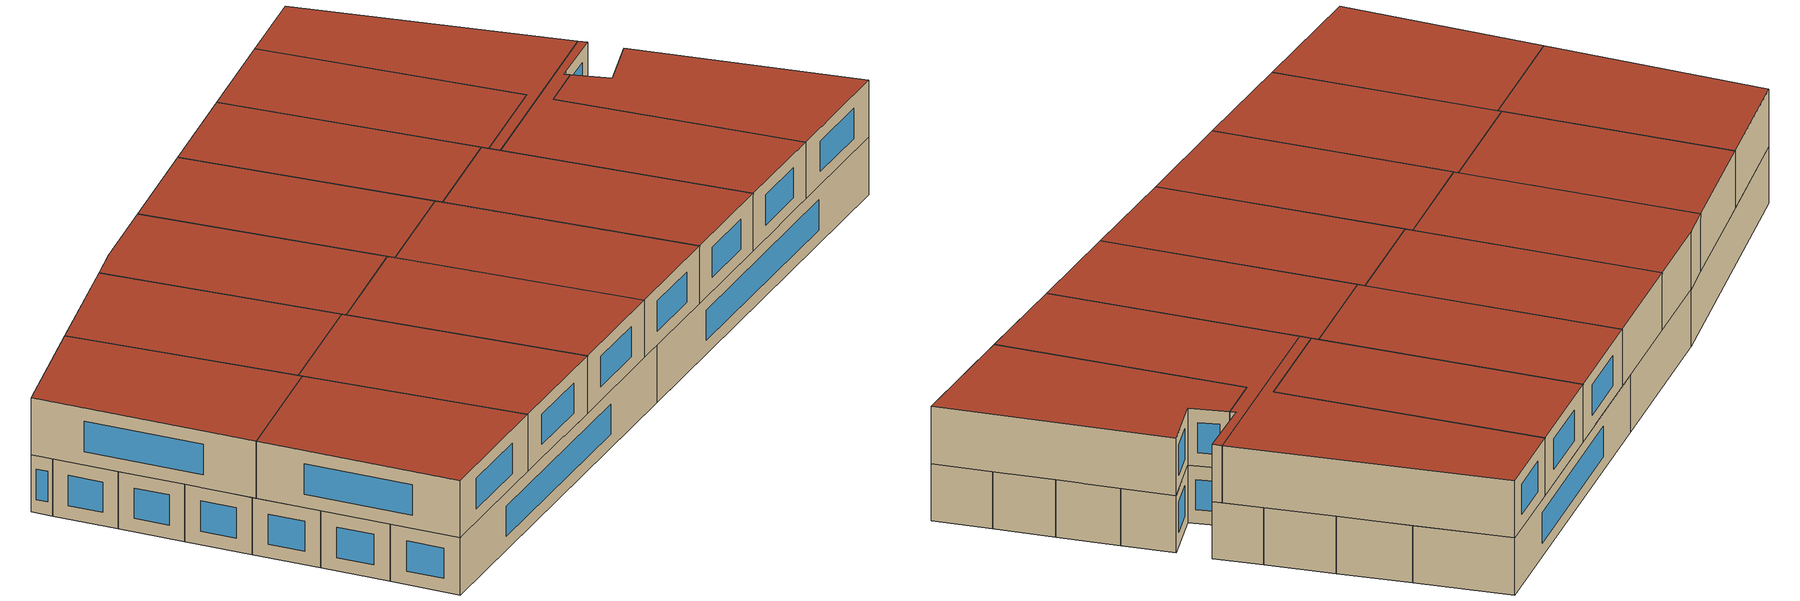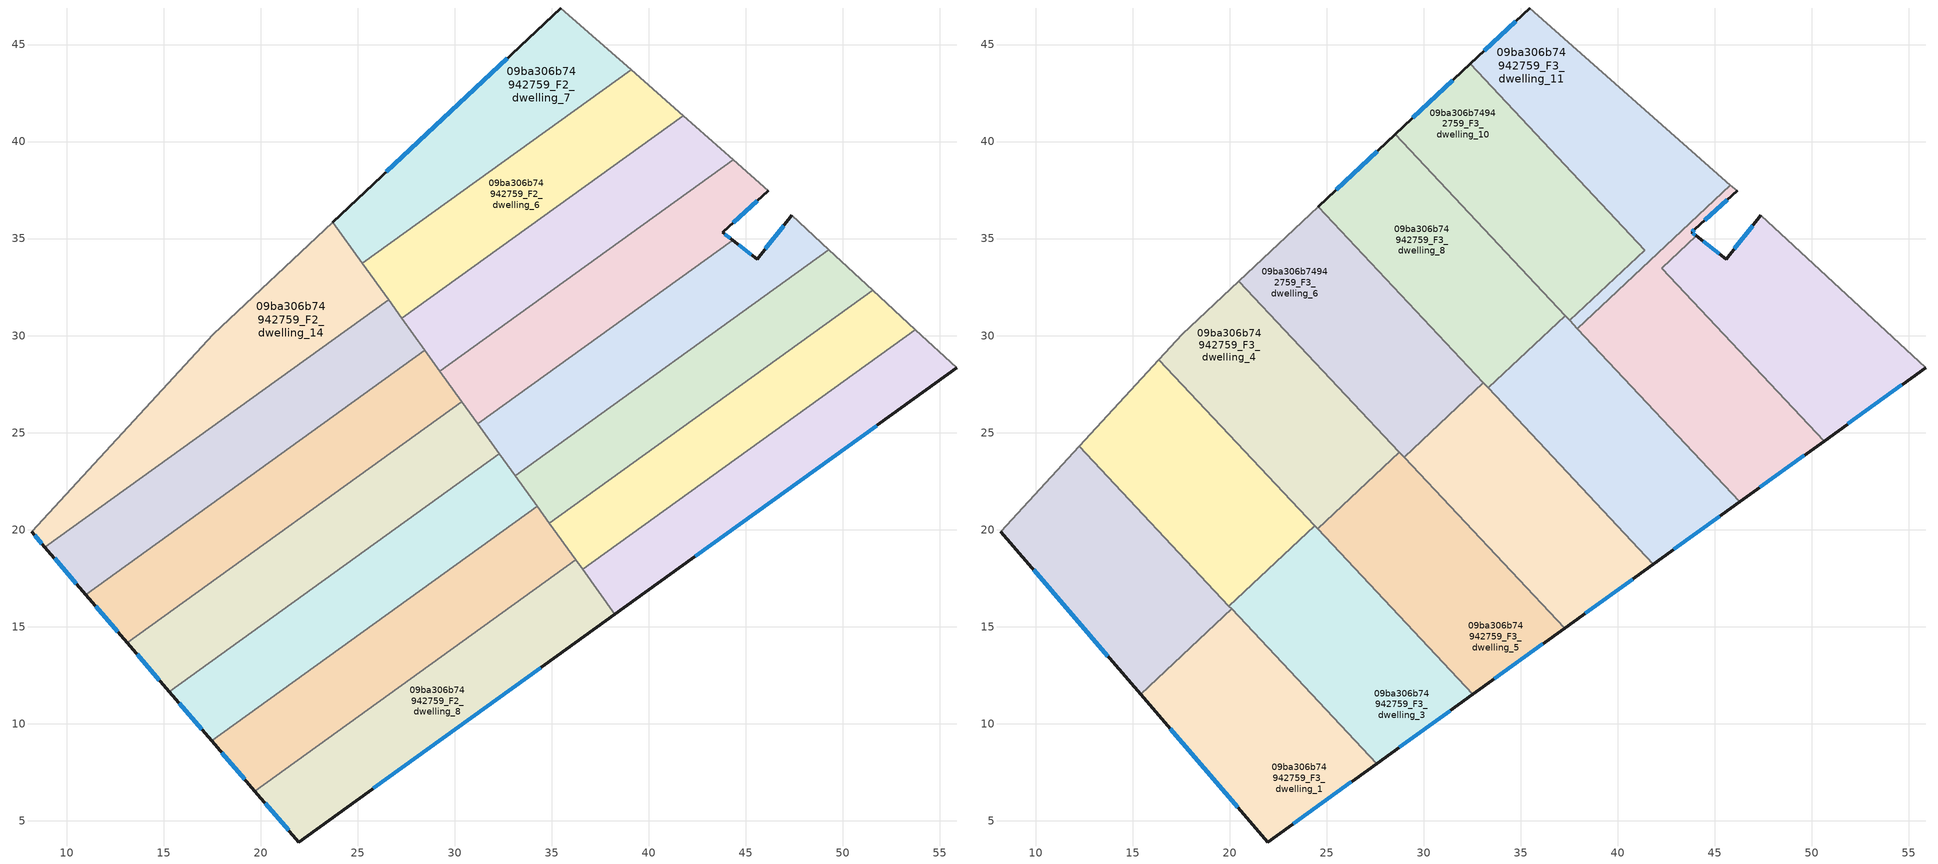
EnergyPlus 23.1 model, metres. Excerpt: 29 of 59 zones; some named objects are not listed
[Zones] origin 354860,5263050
09ba306b74942759_F2_dwelling_0
 floor to 09ba306b74942759_F1_dwelling_0 (EU_floor_Construction): 55.87,28.34 38.25,15.64 36.58,17.96 53.73,30.31 z6
 wall outside (EU_wall_Construction): 38.25,15.64 55.87,28.34 z6:9
 wall to 09ba306b74942759_F2_dwelling_1 (EU_wall_Construction): 53.73,30.31 36.58,17.96 z6:9
 wall adiabatic (EU_wall_Construction): 55.87,28.34 53.73,30.31 z6:9
 wall to 09ba306b74942759_F2_dwelling_8 (EU_wall_Construction): 36.58,17.96 38.25,15.64 z6:9
 window (EU_Window_Construction): 42.39,18.63 51.73,25.36 z6.7:8.3
 ceiling adiabatic (EU_roof_Construction): 41.83,18.23 39.87,20.32 36.58,17.96 38.25,15.64 z9
09ba306b74942759_F2_dwelling_1
 floor to 09ba306b74942759_F1_dwelling_1 (EU_floor_Construction): 53.73,30.31 36.58,17.96 34.87,20.33 51.54,32.34 z6
 wall adiabatic (EU_wall_Construction): 53.73,30.31 51.54,32.34 z6:9
 wall to 09ba306b74942759_F2_dwelling_2 (EU_wall_Construction): 51.54,32.34 34.87,20.33 z6:9
 wall to 09ba306b74942759_F2_dwelling_9 (EU_wall_Construction): 34.87,20.33 36.24,18.44 z6:9
 wall to 09ba306b74942759_F2_dwelling_8 (EU_wall_Construction): 36.24,18.44 36.58,17.96 z6:9
09ba306b74942759_F2_dwelling_10
 floor to 09ba306b74942759_F1_dwelling_10 (EU_floor_Construction): 32.29,23.91 34.25,21.2 17.47,9.11 15.28,11.65 z6
 wall outside (EU_wall_Construction): 15.28,11.65 17.47,9.11 z6:9
 wall to 09ba306b74942759_F2_dwelling_9 (EU_wall_Construction): 17.47,9.11 34.25,21.2 z6:9
 wall to 09ba306b74942759_F2_dwelling_11 (EU_wall_Construction): 32.29,23.91 15.28,11.65 z6:9
 wall to 09ba306b74942759_F2_dwelling_2 (EU_wall_Construction): 34.25,21.2 33.11,22.78 z6:9
 wall to 09ba306b74942759_F2_dwelling_3 (EU_wall_Construction): 33.11,22.78 32.29,23.91 z6:9
 window (EU_Window_Construction): 15.79,11.05 16.95,9.7 z6.7:8.3
09ba306b74942759_F2_dwelling_11
 floor to 09ba306b74942759_F1_dwelling_11 (EU_floor_Construction): 30.36,26.59 32.29,23.91 15.28,11.65 13.11,14.17 z6
 wall outside (EU_wall_Construction): 13.11,14.17 15.28,11.65 z6:9
 wall to 09ba306b74942759_F2_dwelling_12 (EU_wall_Construction): 30.36,26.59 13.11,14.17 z6:9
 wall to 09ba306b74942759_F2_dwelling_3 (EU_wall_Construction): 32.29,23.91 31.19,25.45 z6:9
 wall to 09ba306b74942759_F2_dwelling_4 (EU_wall_Construction): 31.19,25.45 30.36,26.59 z6:9
 window (EU_Window_Construction): 13.62,13.58 14.77,12.24 z6.7:8.3
09ba306b74942759_F2_dwelling_12
 floor to 09ba306b74942759_F1_dwelling_12 (EU_floor_Construction): 28.46,29.24 30.36,26.59 13.11,14.17 10.98,16.64 z6
 wall outside (EU_wall_Construction): 10.98,16.64 13.11,14.17 z6:9
 wall to 09ba306b74942759_F2_dwelling_13 (EU_wall_Construction): 28.46,29.24 10.98,16.64 z6:9
 wall to 09ba306b74942759_F2_dwelling_4 (EU_wall_Construction): 30.36,26.59 29.23,28.17 z6:9
 wall to 09ba306b74942759_F2_dwelling_5 (EU_wall_Construction): 29.23,28.17 28.46,29.24 z6:9
 window (EU_Window_Construction): 11.48,16.06 12.61,14.75 z6.7:8.3
09ba306b74942759_F2_dwelling_13
 floor to 09ba306b74942759_F1_dwelling_13 (EU_floor_Construction): 26.58,31.85 28.46,29.24 10.98,16.64 8.87,19.09 z6
 wall outside (EU_wall_Construction): 8.87,19.09 10.98,16.64 z6:9
 wall to 09ba306b74942759_F2_dwelling_14 (EU_wall_Construction): 26.58,31.85 8.87,19.09 z6:9
 wall to 09ba306b74942759_F2_dwelling_5 (EU_wall_Construction): 28.46,29.24 27.27,30.89 z6:9
 wall to 09ba306b74942759_F2_dwelling_6 (EU_wall_Construction): 27.27,30.89 26.58,31.85 z6:9
 window (EU_Window_Construction): 9.36,18.52 10.48,17.22 z6.7:8.3
09ba306b74942759_F2_dwelling_14
 floor to 09ba306b74942759_F1_dwelling_14 (EU_floor_Construction): 23.7,35.85 26.58,31.85 8.87,19.09 8.18,19.89 17.53,30.06 z6
 wall outside (EU_wall_Construction): 8.18,19.89 8.87,19.09 z6:9
 wall adiabatic (EU_wall_Construction): 23.7,35.85 17.53,30.06 8.18,19.89 z6:9
 wall to 09ba306b74942759_F2_dwelling_7 (EU_wall_Construction): 25.23,33.72 23.7,35.85 z6:9
 wall to 09ba306b74942759_F2_dwelling_6 (EU_wall_Construction): 26.58,31.85 25.23,33.72 z6:9
 window (EU_Window_Construction): 8.34,19.7 8.71,19.28 z6.7:8.3
09ba306b74942759_F2_dwelling_2
 floor to 09ba306b74942759_F1_dwelling_2 (EU_floor_Construction): 51.54,32.34 34.87,20.33 33.11,22.78 49.27,34.43 z6
 wall to 09ba306b74942759_F2_dwelling_3 (EU_wall_Construction): 49.27,34.43 33.11,22.78 z6:9
 wall adiabatic (EU_wall_Construction): 51.54,32.34 49.27,34.43 z6:9
 wall to 09ba306b74942759_F2_dwelling_9 (EU_wall_Construction): 34.25,21.2 34.87,20.33 z6:9
 ceiling adiabatic (EU_roof_Construction): 51.54,32.34 49.27,34.43 40.22,27.91 42.3,25.69 z9
09ba306b74942759_F2_dwelling_3
 floor to 09ba306b74942759_F1_dwelling_3 (EU_floor_Construction): 49.27,34.43 33.11,22.78 31.18,25.45 44.32,34.92 45.58,33.95 47.36,36.19 z6
 wall outside (EU_wall_Construction): 47.36,36.19 45.58,33.95 44.32,34.92 z6:9
 wall to 09ba306b74942759_F2_dwelling_4 (EU_wall_Construction): 44.32,34.92 31.18,25.45 z6:9
 wall adiabatic (EU_wall_Construction): 49.27,34.43 47.36,36.19 z6:9
 window (EU_Window_Construction): 45.28,34.18 44.62,34.69 / 46.94,35.67 45.99,34.48 z6.7:8.3
09ba306b74942759_F2_dwelling_4
 floor to 09ba306b74942759_F1_dwelling_4 (EU_floor_Construction): 46.14,37.46 43.79,35.33 44.32,34.92 31.18,25.45 29.23,28.17 44.34,39.05 z6
 wall outside (EU_wall_Construction): 44.32,34.92 43.79,35.33 46.14,37.46 z6:9
 wall to 09ba306b74942759_F2_dwelling_5 (EU_wall_Construction): 44.34,39.05 29.23,28.17 z6:9
 wall adiabatic (EU_wall_Construction): 46.14,37.46 44.34,39.05 z6:9
 window (EU_Window_Construction): 44.35,35.83 45.59,36.96 / 44.2,35.01 43.92,35.23 z6.7:8.3
09ba306b74942759_F2_dwelling_5
 floor to 09ba306b74942759_F1_dwelling_5 (EU_floor_Construction): 44.34,39.05 29.23,28.17 27.27,30.89 41.76,41.33 z6
 wall to 09ba306b74942759_F2_dwelling_6 (EU_wall_Construction): 41.76,41.33 27.27,30.89 z6:9
 wall adiabatic (EU_wall_Construction): 44.34,39.05 41.76,41.33 z6:9
09ba306b74942759_F2_dwelling_6
 floor to 09ba306b74942759_F1_dwelling_6 (EU_floor_Construction): 41.76,41.33 27.27,30.89 25.23,33.72 39.08,43.7 z6
 wall to 09ba306b74942759_F2_dwelling_7 (EU_wall_Construction): 39.08,43.7 25.23,33.72 z6:9
 wall adiabatic (EU_wall_Construction): 41.76,41.33 39.08,43.7 z6:9
09ba306b74942759_F2_dwelling_7
 floor to 09ba306b74942759_F1_dwelling_7 (EU_floor_Construction): 39.08,43.7 25.23,33.72 23.7,35.85 35.47,46.89 z6
 wall outside (EU_wall_Construction): 35.47,46.89 23.7,35.85 z6:9
 wall adiabatic (EU_wall_Construction): 39.08,43.7 35.47,46.89 z6:9
 window (EU_Window_Construction): 32.7,44.29 26.46,38.44 z6.7:8.3
 ceiling adiabatic (EU_roof_Construction): 30.92,37.82 28.53,40.37 23.7,35.85 25.23,33.72 z9; 39.08,43.7 35.47,46.89 32.39,44 35.26,40.95 z9
09ba306b74942759_F2_dwelling_8
 floor to 09ba306b74942759_F1_dwelling_8 (EU_floor_Construction): 36.24,18.44 38.25,15.64 21.95,3.9 19.69,6.52 z6
 wall outside (EU_wall_Construction): 19.69,6.52 21.95,3.9 38.25,15.64 z6:9
 wall to 09ba306b74942759_F2_dwelling_9 (EU_wall_Construction): 36.24,18.44 19.69,6.52 z6:9
 window (EU_Window_Construction): 25.78,6.66 34.42,12.89 / 20.22,5.91 21.42,4.51 z6.7:8.3
 ceiling adiabatic (EU_roof_Construction): 37.25,14.92 27.56,7.94 25.19,10.48 19.69,6.52 21.95,3.9 38.25,15.64 36.24,18.44 34.87,17.45 z9
09ba306b74942759_F2_dwelling_9
 floor to 09ba306b74942759_F1_dwelling_9 (EU_floor_Construction): 34.25,21.2 36.24,18.44 19.69,6.52 17.47,9.11 z6
 wall outside (EU_wall_Construction): 17.47,9.11 19.69,6.52 z6:9
 window (EU_Window_Construction): 17.99,8.5 19.17,7.13 z6.7:8.3
09ba306b74942759_F3_dwelling_0
 floor to 09ba306b74942759_F2_dwelling_12 (EU_floor_Construction): 16,20.27 18.25,17.87 13.11,14.17 10.98,16.64 z9
 floor to 09ba306b74942759_F2_dwelling_11 (EU_floor_Construction): 18.25,17.87 20.09,15.91 16.44,12.5 15.28,11.65 13.11,14.17 z9
 floor to 09ba306b74942759_F2_dwelling_13 (EU_floor_Construction): 13.78,22.63 16,20.27 10.98,16.64 8.87,19.09 z9
 floor to 09ba306b74942759_F2_dwelling_14 (EU_floor_Construction): 12.23,24.29 13.78,22.63 8.87,19.09 8.18,19.89 z9
 floor to 09ba306b74942759_F2_dwelling_10 (EU_floor_Construction): 16.44,12.5 15.4,11.51 15.28,11.65 z9
 wall outside (EU_wall_Construction): 8.18,19.89 15.4,11.51 z9:12
 wall adiabatic (EU_wall_Construction): 12.23,24.29 8.18,19.89 z9:12
 wall to 09ba306b74942759_F3_dwelling_1 (EU_wall_Construction): 15.4,11.51 20.09,15.91 z9:12
 wall to 09ba306b74942759_F3_dwelling_2 (EU_wall_Construction): 19.95,16.05 12.23,24.29 z9:12
 wall to 09ba306b74942759_F3_dwelling_3 (EU_wall_Construction): 20.09,15.91 19.95,16.05 z9:12
 window (EU_Window_Construction): 9.88,17.92 13.7,13.48 z9.7:11.3
 roof outside (EU_roof_Construction): 20.09,15.91 12.23,24.29 8.18,19.89 15.4,11.51 z12
09ba306b74942759_F3_dwelling_1
 floor adiabatic (EU_floor_Construction): 25.19,10.48 27.56,7.94 21.95,3.9 19.69,6.52 z9
 floor to 09ba306b74942759_F2_dwelling_9 (EU_floor_Construction): 22.84,12.98 25.19,10.48 19.69,6.52 17.47,9.11 z9
 floor to 09ba306b74942759_F2_dwelling_10 (EU_floor_Construction): 20.53,15.44 22.84,12.98 17.47,9.11 15.4,11.51 16.44,12.5 z9
 floor to 09ba306b74942759_F2_dwelling_11 (EU_floor_Construction): 20.09,15.91 20.53,15.44 16.44,12.5 z9
 wall outside (EU_wall_Construction): 15.4,11.51 21.95,3.9 27.56,7.94 z9:12
 wall to 09ba306b74942759_F3_dwelling_3 (EU_wall_Construction): 27.56,7.94 20.09,15.91 z9:12
 window (EU_Window_Construction): 16.94,9.72 20.41,5.69 / 23.27,4.85 26.25,6.99 z9.7:11.3
 roof outside (EU_roof_Construction): 27.56,7.94 20.09,15.91 15.4,11.51 21.95,3.9 z12
09ba306b74942759_F3_dwelling_10
 floor to 09ba306b74942759_F2_dwelling_7 (EU_floor_Construction): 32.39,44 35.26,40.95 30.92,37.82 28.53,40.37 z9
 floor to 09ba306b74942759_F2_dwelling_6 (EU_floor_Construction): 35.26,40.95 37.67,38.38 33.33,35.25 30.92,37.82 z9
 floor to 09ba306b74942759_F2_dwelling_5 (EU_floor_Construction): 37.67,38.38 39.98,35.92 35.64,32.79 33.33,35.25 z9
 floor to 09ba306b74942759_F2_dwelling_4 (EU_floor_Construction): 39.98,35.92 41.39,34.41 37.52,30.78 35.64,32.79 z9
 wall outside (EU_wall_Construction): 32.39,44 28.53,40.38 z9:12
 wall to 09ba306b74942759_F3_dwelling_11 (EU_wall_Construction): 37.52,30.78 41.39,34.41 32.39,44 z9:12
 wall to 09ba306b74942759_F3_dwelling_8 (EU_wall_Construction): 28.53,40.38 37.29,31.03 z9:12
 wall to 09ba306b74942759_F3_dwelling_9 (EU_wall_Construction): 37.29,31.03 37.52,30.78 z9:12
 window (EU_Window_Construction): 31.48,43.15 29.43,41.23 z9.7:11.3
 roof outside (EU_roof_Construction): 41.39,34.41 32.39,44 28.53,40.38 37.52,30.78 z12
09ba306b74942759_F3_dwelling_11
 floor to 09ba306b74942759_F2_dwelling_4 (EU_floor_Construction): 45.8,37.76 37.91,30.36 37.52,30.78 41.39,34.41 39.98,35.92 44.34,39.05 z9
 floor to 09ba306b74942759_F2_dwelling_5 (EU_floor_Construction): 44.34,39.05 39.98,35.92 37.67,38.38 41.76,41.33 z9
 floor to 09ba306b74942759_F2_dwelling_6 (EU_floor_Construction): 41.76,41.33 37.67,38.38 35.26,40.95 39.08,43.7 z9
 floor adiabatic (EU_floor_Construction): 39.08,43.7 35.26,40.95 32.39,44 35.47,46.89 z9
 wall outside (EU_wall_Construction): 35.47,46.89 32.39,44 z9:12
 wall adiabatic (EU_wall_Construction): 45.8,37.76 35.47,46.89 z9:12
 wall to 09ba306b74942759_F3_dwelling_12 (EU_wall_Construction): 37.91,30.36 45.8,37.76 z9:12
 wall to 09ba306b74942759_F3_dwelling_9 (EU_wall_Construction): 37.52,30.78 37.91,30.36 z9:12
 window (EU_Window_Construction): 34.75,46.21 33.11,44.68 z9.7:11.3
 roof outside (EU_roof_Construction): 41.39,34.41 37.52,30.78 37.91,30.36 45.8,37.76 35.47,46.89 32.39,44 z12
09ba306b74942759_F3_dwelling_12
 floor to 09ba306b74942759_F2_dwelling_3 (EU_floor_Construction): 42.29,33.45 44.56,31.03 40.22,27.91 37.95,30.32 z9
 floor adiabatic (EU_floor_Construction): 44.56,31.03 46.64,28.81 42.3,25.69 40.22,27.91 z9
 floor to 09ba306b74942759_F2_dwelling_4 (EU_floor_Construction): 46.14,37.46 43.96,35.48 43.79,35.33 44.03,35.14 42.26,33.48 42.29,33.45 37.95,30.32 37.91,30.36 45.8,37.76 z9
 floor to 09ba306b74942759_F2_dwelling_1 (EU_floor_Construction): 46.64,28.81 48.66,26.66 44.32,23.53 42.3,25.69 z9
 floor to 09ba306b74942759_F2_dwelling_0 (EU_floor_Construction): 48.66,26.66 50.63,24.56 46.29,21.44 44.32,23.53 z9
 wall outside (EU_wall_Construction): 44.03,35.14 43.79,35.33 43.96,35.48 46.14,37.46 / 46.29,21.44 50.63,24.56 z9:12
 wall adiabatic (EU_wall_Construction): 46.14,37.46 45.8,37.76 z9:12
 wall to 09ba306b74942759_F3_dwelling_13 (EU_wall_Construction): 50.63,24.56 42.26,33.48 44.03,35.14 z9:12
 wall to 09ba306b74942759_F3_dwelling_9 (EU_wall_Construction): 37.92,30.36 46.29,21.44 z9:12
 window (EU_Window_Construction): 44.47,35.94 45.63,36.99 / 43.83,35.36 43.92,35.44 / 43.98,35.18 43.85,35.28 / 47.31,22.17 49.61,23.83 z9.7:11.3
 roof outside (EU_roof_Construction): 50.63,24.56 42.26,33.48 44.03,35.14 43.79,35.33 43.96,35.48 46.14,37.46 45.8,37.76 37.91,30.36 46.29,21.44 z12
09ba306b74942759_F3_dwelling_13
 floor to 09ba306b74942759_F2_dwelling_0 (EU_floor_Construction): 55.87,28.34 50.63,24.56 48.66,26.66 53.73,30.31 z9
 floor to 09ba306b74942759_F2_dwelling_1 (EU_floor_Construction): 53.73,30.31 48.66,26.66 46.64,28.81 51.54,32.34 z9
 floor to 09ba306b74942759_F2_dwelling_3 (EU_floor_Construction): 49.27,34.43 44.56,31.03 42.29,33.45 44.32,34.91 45.58,33.95 47.36,36.19 z9
 floor to 09ba306b74942759_F2_dwelling_4 (EU_floor_Construction): 44.32,34.91 42.29,33.45 42.26,33.48 44.03,35.14 z9
 floor adiabatic (EU_floor_Construction): 51.54,32.34 46.64,28.81 44.56,31.03 49.27,34.43 z9
 wall outside (EU_wall_Construction): 47.36,36.19 45.58,33.95 44.03,35.14 / 50.63,24.56 55.87,28.34 z9:12
 wall adiabatic (EU_wall_Construction): 55.87,28.34 47.36,36.19 z9:12
 window (EU_Window_Construction): 45.21,34.23 44.4,34.86 / 46.94,35.67 45.99,34.48 / 51.86,25.45 54.64,27.46 z9.7:11.3
 roof outside (EU_roof_Construction): 55.87,28.34 47.36,36.19 45.58,33.95 44.03,35.14 42.26,33.48 50.63,24.56 z12
09ba306b74942759_F3_dwelling_2
 floor to 09ba306b74942759_F2_dwelling_11 (EU_floor_Construction): 23.21,21.44 24.37,20.2 19.95,16.05 18.25,17.87 z9
 floor to 09ba306b74942759_F2_dwelling_12 (EU_floor_Construction): 20.96,23.84 23.21,21.44 18.25,17.87 16,20.27 z9
 floor to 09ba306b74942759_F2_dwelling_13 (EU_floor_Construction): 18.74,26.2 20.96,23.84 16,20.27 13.78,22.63 z9
 floor to 09ba306b74942759_F2_dwelling_14 (EU_floor_Construction): 16.34,28.76 18.74,26.2 13.78,22.63 12.23,24.29 z9
 wall adiabatic (EU_wall_Construction): 16.34,28.76 12.23,24.29 z9:12
 wall to 09ba306b74942759_F3_dwelling_3 (EU_wall_Construction): 19.95,16.05 24.37,20.2 z9:12
 wall to 09ba306b74942759_F3_dwelling_4 (EU_wall_Construction): 24.37,20.2 16.34,28.76 z9:12
 roof outside (EU_roof_Construction): 24.37,20.2 16.34,28.76 12.23,24.29 19.95,16.05 z12
09ba306b74942759_F3_dwelling_3
 floor to 09ba306b74942759_F2_dwelling_10 (EU_floor_Construction): 25.49,19.01 27.8,16.55 22.84,12.98 20.53,15.44 z9
 floor to 09ba306b74942759_F2_dwelling_8 (EU_floor_Construction): 30.14,14.05 32.52,11.51 27.56,7.94 25.19,10.48 z9
 floor to 09ba306b74942759_F2_dwelling_11 (EU_floor_Construction): 24.37,20.2 25.49,19.01 20.53,15.44 19.95,16.05 z9
 floor to 09ba306b74942759_F2_dwelling_9 (EU_floor_Construction): 27.8,16.55 30.14,14.05 25.19,10.48 22.84,12.98 z9
 wall outside (EU_wall_Construction): 27.56,7.94 32.52,11.51 z9:12
 wall to 09ba306b74942759_F3_dwelling_5 (EU_wall_Construction): 32.52,11.51 24.52,20.04 z9:12
 wall to 09ba306b74942759_F3_dwelling_4 (EU_wall_Construction): 24.52,20.04 24.37,20.2 z9:12
 window (EU_Window_Construction): 28.73,8.78 31.36,10.67 z9.7:11.3
 roof outside (EU_roof_Construction): 32.52,11.51 24.37,20.2 19.95,16.05 27.56,7.94 z12
09ba306b74942759_F3_dwelling_4
 floor to 09ba306b74942759_F2_dwelling_13 (EU_floor_Construction): 23.47,29.61 25.69,27.24 20.96,23.84 18.74,26.2 z9
 floor to 09ba306b74942759_F2_dwelling_14 (EU_floor_Construction): 20.46,32.81 23.47,29.61 18.74,26.2 16.34,28.76 17.53,30.06 z9
 floor to 09ba306b74942759_F2_dwelling_12 (EU_floor_Construction): 25.69,27.24 27.94,24.85 23.21,21.44 20.96,23.84 z9
 floor to 09ba306b74942759_F2_dwelling_11 (EU_floor_Construction): 27.94,24.85 28.73,24 24.52,20.04 23.21,21.44 z9
 wall adiabatic (EU_wall_Construction): 20.46,32.81 17.53,30.06 16.34,28.76 z9:12
 wall to 09ba306b74942759_F3_dwelling_5 (EU_wall_Construction): 24.52,20.04 28.73,24 z9:12
 wall to 09ba306b74942759_F3_dwelling_6 (EU_wall_Construction): 28.73,24 20.46,32.81 z9:12
 roof outside (EU_roof_Construction): 28.73,24 20.46,32.81 17.53,30.06 16.34,28.76 24.52,20.04 z12
09ba306b74942759_F3_dwelling_5
 floor to 09ba306b74942759_F2_dwelling_9 (EU_floor_Construction): 32.53,19.95 34.87,17.45 30.14,14.05 27.8,16.55 z9
 floor to 09ba306b74942759_F2_dwelling_10 (EU_floor_Construction): 30.22,22.42 32.53,19.95 27.8,16.55 25.49,19.01 z9
 floor to 09ba306b74942759_F2_dwelling_8 (EU_floor_Construction): 34.87,17.45 37.25,14.92 32.52,11.51 30.14,14.05 z9
 floor to 09ba306b74942759_F2_dwelling_11 (EU_floor_Construction): 28.73,24 30.22,22.42 25.49,19.01 24.52,20.04 z9
 wall outside (EU_wall_Construction): 32.52,11.51 37.25,14.92 z9:12
 wall to 09ba306b74942759_F3_dwelling_7 (EU_wall_Construction): 37.25,14.92 28.98,23.73 z9:12
 wall to 09ba306b74942759_F3_dwelling_6 (EU_wall_Construction): 28.98,23.74 28.74,24 z9:12
 window (EU_Window_Construction): 33.63,12.31 36.14,14.12 z9.7:11.3
 roof outside (EU_roof_Construction): 37.25,14.92 28.73,24 24.52,20.04 32.52,11.51 z12
09ba306b74942759_F3_dwelling_6
 floor to 09ba306b74942759_F2_dwelling_14 (EU_floor_Construction): 23.7,35.85 26.58,31.85 23.47,29.61 20.46,32.81 z9
 floor to 09ba306b74942759_F2_dwelling_13 (EU_floor_Construction): 26.58,31.85 28.46,29.24 25.69,27.24 23.47,29.61 z9
 floor to 09ba306b74942759_F2_dwelling_5 (EU_floor_Construction): 28.87,32.04 31.18,29.58 29.23,28.17 27.27,30.89 z9
 floor to 09ba306b74942759_F2_dwelling_6 (EU_floor_Construction): 26.46,34.61 28.87,32.04 27.27,30.89 25.23,33.72 z9
 floor to 09ba306b74942759_F2_dwelling_12 (EU_floor_Construction): 28.46,29.24 30.36,26.59 27.94,24.85 25.69,27.24 z9
 floor to 09ba306b74942759_F2_dwelling_11 (EU_floor_Construction): 30.36,26.59 31.03,25.66 28.98,23.74 27.94,24.85 z9
 floor to 09ba306b74942759_F2_dwelling_4 (EU_floor_Construction): 31.18,29.58 33.07,27.57 31.03,25.66 29.23,28.17 z9
 floor adiabatic (EU_floor_Construction): 24.55,36.65 26.46,34.61 25.23,33.72 23.7,35.85 z9
 wall to 09ba306b74942759_F3_dwelling_7 (EU_wall_Construction): 28.98,23.74 33.07,27.57 z9:12
 wall adiabatic (EU_wall_Construction): 24.55,36.65 20.46,32.81 z9:12
 wall to 09ba306b74942759_F3_dwelling_8 (EU_wall_Construction): 33.07,27.57 24.55,36.65 z9:12
 roof outside (EU_roof_Construction): 33.07,27.57 24.55,36.65 20.46,32.81 28.98,23.74 z12
09ba306b74942759_F3_dwelling_7
 floor to 09ba306b74942759_F2_dwelling_2 (EU_floor_Construction): 35.76,24.69 37.84,22.48 34.87,20.33 33.11,22.78 z9
 floor to 09ba306b74942759_F2_dwelling_3 (EU_floor_Construction): 33.49,27.11 35.76,24.69 33.11,22.78 31.18,25.45 z9
 floor to 09ba306b74942759_F2_dwelling_10 (EU_floor_Construction): 32.29,23.91 34.25,21.19 32.53,19.95 30.22,22.42 z9
 floor to 09ba306b74942759_F2_dwelling_1 (EU_floor_Construction): 37.84,22.48 39.87,20.32 36.58,17.96 34.87,20.33 z9
 floor to 09ba306b74942759_F2_dwelling_9 (EU_floor_Construction): 34.25,21.19 36.24,18.44 34.87,17.45 32.53,19.95 z9
 floor to 09ba306b74942759_F2_dwelling_4 (EU_floor_Construction): 33.07,27.57 33.49,27.11 31.18,25.45 31.03,25.66 z9
 floor to 09ba306b74942759_F2_dwelling_11 (EU_floor_Construction): 31.03,25.66 32.29,23.91 30.22,22.42 28.98,23.74 z9
 floor adiabatic (EU_floor_Construction): 39.87,20.32 41.83,18.22 37.25,14.92 34.87,17.45 36.24,18.44 36.58,17.96 z9
 wall outside (EU_wall_Construction): 37.25,14.92 41.83,18.22 z9:12
 wall to 09ba306b74942759_F3_dwelling_9 (EU_wall_Construction): 41.83,18.22 33.31,27.31 z9:12
 wall to 09ba306b74942759_F3_dwelling_8 (EU_wall_Construction): 33.31,27.31 33.07,27.57 z9:12
 window (EU_Window_Construction): 38.32,15.7 40.76,17.45 z9.7:11.3
 roof outside (EU_roof_Construction): 41.83,18.22 33.07,27.57 28.98,23.74 37.25,14.92 z12
09ba306b74942759_F3_dwelling_8
 floor to 09ba306b74942759_F2_dwelling_4 (EU_floor_Construction): 35.64,32.79 37.29,31.04 33.31,27.31 31.18,29.58 z9
 floor to 09ba306b74942759_F2_dwelling_5 (EU_floor_Construction): 33.33,35.25 35.64,32.79 31.18,29.58 28.87,32.04 z9
 floor to 09ba306b74942759_F2_dwelling_6 (EU_floor_Construction): 30.92,37.82 33.33,35.25 28.87,32.04 26.46,34.61 z9
 floor adiabatic (EU_floor_Construction): 28.53,40.37 30.92,37.82 26.46,34.61 24.55,36.65 z9
 wall outside (EU_wall_Construction): 28.53,40.38 24.55,36.65 z9:12
 wall to 09ba306b74942759_F3_dwelling_9 (EU_wall_Construction): 33.31,27.31 37.29,31.04 z9:12
 window (EU_Window_Construction): 27.59,39.5 25.48,37.52 z9.7:11.3
 roof outside (EU_roof_Construction): 37.29,31.04 28.53,40.38 24.55,36.65 33.31,27.31 z12
09ba306b74942759_F3_dwelling_9
 floor to 09ba306b74942759_F2_dwelling_1 (EU_floor_Construction): 42.3,25.69 44.32,23.53 39.87,20.32 37.84,22.48 z9
 floor to 09ba306b74942759_F2_dwelling_0 (EU_floor_Construction): 44.32,23.53 46.29,21.44 41.83,18.23 39.87,20.32 z9
 floor to 09ba306b74942759_F2_dwelling_3 (EU_floor_Construction): 37.95,30.32 40.22,27.91 35.76,24.69 33.49,27.11 z9
 floor to 09ba306b74942759_F2_dwelling_2 (EU_floor_Construction): 40.22,27.91 42.3,25.69 37.84,22.48 35.76,24.69 z9
 floor to 09ba306b74942759_F2_dwelling_4 (EU_floor_Construction): 37.29,31.04 37.95,30.32 33.49,27.11 33.31,27.31 z9
 wall outside (EU_wall_Construction): 41.83,18.22 46.29,21.44 z9:12
 window (EU_Window_Construction): 42.88,18.98 45.24,20.68 z9.7:11.3
 roof outside (EU_roof_Construction): 46.29,21.44 37.29,31.04 33.31,27.31 41.83,18.22 z12
[Building]
EU S2 Campaign: North Axis=0; Terrain=City; Solar Distribution=FullExterior
[Site:Location]
Budapest.Ferenc.Liszt.Intl.AP: Latitude=47.437; Longitude=19.256; Time Zone=1; Elevation=185
[SizingPeriod:WeatherFileDays]
AnnualSizingPeriod: Begin Month=1; Begin Day of Month=1; End Month=12; End Day of Month=31; Day of Week for Start Day=Monday; Use Weather File Daylight Saving Period=No; Use Weather File Rain and Snow Indicators=No
[MATERIAL]
EU_InternalMass_Material: Roughness=MediumRough; Thickness=0.1; Conductivity=1; Density=1800; Specific Heat=900; Thermal Absorptance=0.9; Solar Absorptance=0.7; Visible Absorptance=0.7
[MATERIAL:NOMASS] Roughness=MediumRough; Thermal Absorptance=0.9; Solar Absorptance=0.7; Visible Absorptance=0.7
Name | Thermal Resistance
EU_wall_NoMass | 0.832559
EU_roof_NoMass | 1.39638
EU_floor_NoMass | 0.872794
[WINDOWMATERIAL:SIMPLEGLAZINGSYSTEM]
EU_Window_SimpleGlazing: UFactor=2.79869; Solar Heat Gain Coefficient=0.75; Visible Transmittance=0.75
[CONSTRUCTION]
EU_wall_Construction: EU_wall_NoMass
EU_roof_Construction: EU_roof_NoMass
EU_floor_Construction: EU_floor_NoMass
EU_Window_Construction: EU_Window_SimpleGlazing
EU_InternalMass_Construction: EU_InternalMass_Material
[ZONE] Type=1; Multiplier=1; Ceiling Height=autocalculate; Floor Area=autocalculate; Part of Total Floor Area=Yes
Name | Volume
09ba306b74942759_F2_dwelling_0 | 183.139
09ba306b74942759_F3_dwelling_0 | 209.267
09ba306b74942759_F2_dwelling_1 | 183.142
09ba306b74942759_F3_dwelling_1; 09ba306b74942759_F3_dwelling_4 | 209.269
09ba306b74942759_F2_dwelling_10 | 209.276
09ba306b74942759_F3_dwelling_10 | 209.274
09ba306b74942759_F2_dwelling_11 | 209.268
09ba306b74942759_F3_dwelling_11; 09ba306b74942759_F3_dwelling_12 | 209.278
09ba306b74942759_F2_dwelling_12 | 209.294
09ba306b74942759_F2_dwelling_13 | 209.271
09ba306b74942759_F3_dwelling_13; 09ba306b74942759_F3_dwelling_6 | 209.284
09ba306b74942759_F2_dwelling_14 | 209.273
09ba306b74942759_F2_dwelling_2 | 183.071
09ba306b74942759_F3_dwelling_2 | 209.305
09ba306b74942759_F2_dwelling_3 | 183.118
09ba306b74942759_F3_dwelling_3 | 209.292
09ba306b74942759_F2_dwelling_4 | 183.144
09ba306b74942759_F2_dwelling_5 | 183.146
09ba306b74942759_F3_dwelling_5 | 209.258
09ba306b74942759_F2_dwelling_6 | 183.101
09ba306b74942759_F2_dwelling_7 | 183.121
09ba306b74942759_F3_dwelling_7 | 209.289
09ba306b74942759_F2_dwelling_8 | 209.265
09ba306b74942759_F3_dwelling_8 | 209.306
09ba306b74942759_F2_dwelling_9 | 209.29
09ba306b74942759_F3_dwelling_9 | 209.287
[INTERNALMASS] Construction=EU_InternalMass_Construction
Name | Zone or ZoneList | Surface Area
09ba306b74942759_F2_dwelling_0_EU_InternalMass | 09ba306b74942759_F2_dwelling_0 | 61.0465
09ba306b74942759_F2_dwelling_1_EU_InternalMass | 09ba306b74942759_F2_dwelling_1 | 61.0475
09ba306b74942759_F2_dwelling_2_EU_InternalMass | 09ba306b74942759_F2_dwelling_2 | 61.0236
09ba306b74942759_F2_dwelling_3_EU_InternalMass | 09ba306b74942759_F2_dwelling_3 | 61.0393
09ba306b74942759_F2_dwelling_4_EU_InternalMass | 09ba306b74942759_F2_dwelling_4 | 61.0478
09ba306b74942759_F2_dwelling_5_EU_InternalMass | 09ba306b74942759_F2_dwelling_5 | 61.0487
09ba306b74942759_F2_dwelling_6_EU_InternalMass | 09ba306b74942759_F2_dwelling_6 | 61.0335
09ba306b74942759_F2_dwelling_7_EU_InternalMass | 09ba306b74942759_F2_dwelling_7 | 61.0405
09ba306b74942759_F2_dwelling_8_EU_InternalMass | 09ba306b74942759_F2_dwelling_8 | 69.7549
09ba306b74942759_F2_dwelling_9_EU_InternalMass | 09ba306b74942759_F2_dwelling_9 | 69.7633
09ba306b74942759_F2_dwelling_10_EU_InternalMass | 09ba306b74942759_F2_dwelling_10 | 69.7587
09ba306b74942759_F2_dwelling_11_EU_InternalMass | 09ba306b74942759_F2_dwelling_11 | 69.7561
09ba306b74942759_F2_dwelling_12_EU_InternalMass | 09ba306b74942759_F2_dwelling_12 | 69.7645
09ba306b74942759_F2_dwelling_13_EU_InternalMass | 09ba306b74942759_F2_dwelling_13 | 69.7568
09ba306b74942759_F2_dwelling_14_EU_InternalMass | 09ba306b74942759_F2_dwelling_14 | 69.758
09ba306b74942759_F3_dwelling_0_EU_InternalMass | 09ba306b74942759_F3_dwelling_0 | 69.7557
09ba306b74942759_F3_dwelling_1_EU_InternalMass | 09ba306b74942759_F3_dwelling_1 | 69.7564
09ba306b74942759_F3_dwelling_2_EU_InternalMass | 09ba306b74942759_F3_dwelling_2 | 69.7683
09ba306b74942759_F3_dwelling_3_EU_InternalMass | 09ba306b74942759_F3_dwelling_3 | 69.764
09ba306b74942759_F3_dwelling_4_EU_InternalMass | 09ba306b74942759_F3_dwelling_4 | 69.7569
09ba306b74942759_F3_dwelling_5_EU_InternalMass | 09ba306b74942759_F3_dwelling_5 | 69.7515
09ba306b74942759_F3_dwelling_6_EU_InternalMass | 09ba306b74942759_F3_dwelling_6 | 69.7611
09ba306b74942759_F3_dwelling_7_EU_InternalMass | 09ba306b74942759_F3_dwelling_7 | 69.7627
09ba306b74942759_F3_dwelling_8_EU_InternalMass | 09ba306b74942759_F3_dwelling_8 | 69.7695
09ba306b74942759_F3_dwelling_9_EU_InternalMass | 09ba306b74942759_F3_dwelling_9 | 69.7619
09ba306b74942759_F3_dwelling_10_EU_InternalMass | 09ba306b74942759_F3_dwelling_10 | 69.7557
09ba306b74942759_F3_dwelling_11_EU_InternalMass | 09ba306b74942759_F3_dwelling_11 | 69.7581
09ba306b74942759_F3_dwelling_12_EU_InternalMass | 09ba306b74942759_F3_dwelling_12 | 69.7584
09ba306b74942759_F3_dwelling_13_EU_InternalMass | 09ba306b74942759_F3_dwelling_13 | 69.7625
[OTHEREQUIPMENT] Fuel Type=Electricity; Design Level Calculation Method=Watts/Area; Power per Zone Floor Area=1; Fraction Latent=0; Fraction Radiant=0; Fraction Lost=0; Carbon Dioxide Generation Rate=0; EndUse Subcategory=EU_Step8_InternalGains
Name | Zone or ZoneList or Space or SpaceList | Schedule
EU_Step8_InternalGain_09ba306b74942759_F2_dwelling_0_f000 | 09ba306b74942759_F2_dwelling_0 | EU_Step8_GainSchedule_09ba306b74942759_F2_dwelling_0_f000
EU_Step8_InternalGain_09ba306b74942759_F2_dwelling_1_f000 | 09ba306b74942759_F2_dwelling_1 | EU_Step8_GainSchedule_09ba306b74942759_F2_dwelling_1_f000
EU_Step8_InternalGain_09ba306b74942759_F2_dwelling_2_f000 | 09ba306b74942759_F2_dwelling_2 | EU_Step8_GainSchedule_09ba306b74942759_F2_dwelling_2_f000
EU_Step8_InternalGain_09ba306b74942759_F2_dwelling_3_f000 | 09ba306b74942759_F2_dwelling_3 | EU_Step8_GainSchedule_09ba306b74942759_F2_dwelling_3_f000
EU_Step8_InternalGain_09ba306b74942759_F2_dwelling_4_f000 | 09ba306b74942759_F2_dwelling_4 | EU_Step8_GainSchedule_09ba306b74942759_F2_dwelling_4_f000
EU_Step8_InternalGain_09ba306b74942759_F2_dwelling_5_f000 | 09ba306b74942759_F2_dwelling_5 | EU_Step8_GainSchedule_09ba306b74942759_F2_dwelling_5_f000
EU_Step8_InternalGain_09ba306b74942759_F2_dwelling_6_f000 | 09ba306b74942759_F2_dwelling_6 | EU_Step8_GainSchedule_09ba306b74942759_F2_dwelling_6_f000
EU_Step8_InternalGain_09ba306b74942759_F2_dwelling_7_f000 | 09ba306b74942759_F2_dwelling_7 | EU_Step8_GainSchedule_09ba306b74942759_F2_dwelling_7_f000
EU_Step8_InternalGain_09ba306b74942759_F2_dwelling_8_f000 | 09ba306b74942759_F2_dwelling_8 | EU_Step8_GainSchedule_09ba306b74942759_F2_dwelling_8_f000
EU_Step8_InternalGain_09ba306b74942759_F2_dwelling_9_f000 | 09ba306b74942759_F2_dwelling_9 | EU_Step8_GainSchedule_09ba306b74942759_F2_dwelling_9_f000
EU_Step8_InternalGain_09ba306b74942759_F2_dwelling_10_f000 | 09ba306b74942759_F2_dwelling_10 | EU_Step8_GainSchedule_09ba306b74942759_F2_dwelling_10_f000
EU_Step8_InternalGain_09ba306b74942759_F2_dwelling_11_f000 | 09ba306b74942759_F2_dwelling_11 | EU_Step8_GainSchedule_09ba306b74942759_F2_dwelling_11_f000
EU_Step8_InternalGain_09ba306b74942759_F2_dwelling_12_f000 | 09ba306b74942759_F2_dwelling_12 | EU_Step8_GainSchedule_09ba306b74942759_F2_dwelling_12_f000
EU_Step8_InternalGain_09ba306b74942759_F2_dwelling_13_f000 | 09ba306b74942759_F2_dwelling_13 | EU_Step8_GainSchedule_09ba306b74942759_F2_dwelling_13_f000
EU_Step8_InternalGain_09ba306b74942759_F2_dwelling_14_f000 | 09ba306b74942759_F2_dwelling_14 | EU_Step8_GainSchedule_09ba306b74942759_F2_dwelling_14_f000
EU_Step8_InternalGain_09ba306b74942759_F3_dwelling_0_f000 | 09ba306b74942759_F3_dwelling_0 | EU_Step8_GainSchedule_09ba306b74942759_F3_dwelling_0_f000
EU_Step8_InternalGain_09ba306b74942759_F3_dwelling_1_f000 | 09ba306b74942759_F3_dwelling_1 | EU_Step8_GainSchedule_09ba306b74942759_F3_dwelling_1_f000
EU_Step8_InternalGain_09ba306b74942759_F3_dwelling_2_f000 | 09ba306b74942759_F3_dwelling_2 | EU_Step8_GainSchedule_09ba306b74942759_F3_dwelling_2_f000
EU_Step8_InternalGain_09ba306b74942759_F3_dwelling_3_f000 | 09ba306b74942759_F3_dwelling_3 | EU_Step8_GainSchedule_09ba306b74942759_F3_dwelling_3_f000
EU_Step8_InternalGain_09ba306b74942759_F3_dwelling_4_f000 | 09ba306b74942759_F3_dwelling_4 | EU_Step8_GainSchedule_09ba306b74942759_F3_dwelling_4_f000
EU_Step8_InternalGain_09ba306b74942759_F3_dwelling_5_f000 | 09ba306b74942759_F3_dwelling_5 | EU_Step8_GainSchedule_09ba306b74942759_F3_dwelling_5_f000
EU_Step8_InternalGain_09ba306b74942759_F3_dwelling_6_f000 | 09ba306b74942759_F3_dwelling_6 | EU_Step8_GainSchedule_09ba306b74942759_F3_dwelling_6_f000
EU_Step8_InternalGain_09ba306b74942759_F3_dwelling_7_f000 | 09ba306b74942759_F3_dwelling_7 | EU_Step8_GainSchedule_09ba306b74942759_F3_dwelling_7_f000
EU_Step8_InternalGain_09ba306b74942759_F3_dwelling_8_f000 | 09ba306b74942759_F3_dwelling_8 | EU_Step8_GainSchedule_09ba306b74942759_F3_dwelling_8_f000
EU_Step8_InternalGain_09ba306b74942759_F3_dwelling_9_f000 | 09ba306b74942759_F3_dwelling_9 | EU_Step8_GainSchedule_09ba306b74942759_F3_dwelling_9_f000
EU_Step8_InternalGain_09ba306b74942759_F3_dwelling_10_f000 | 09ba306b74942759_F3_dwelling_10 | EU_Step8_GainSchedule_09ba306b74942759_F3_dwelling_10_f000
EU_Step8_InternalGain_09ba306b74942759_F3_dwelling_11_f000 | 09ba306b74942759_F3_dwelling_11 | EU_Step8_GainSchedule_09ba306b74942759_F3_dwelling_11_f000
EU_Step8_InternalGain_09ba306b74942759_F3_dwelling_12_f000 | 09ba306b74942759_F3_dwelling_12 | EU_Step8_GainSchedule_09ba306b74942759_F3_dwelling_12_f000
EU_Step8_InternalGain_09ba306b74942759_F3_dwelling_13_f000 | 09ba306b74942759_F3_dwelling_13 | EU_Step8_GainSchedule_09ba306b74942759_F3_dwelling_13_f000
[ZONEVENTILATION:DESIGNFLOWRATE] Schedule=EU_AlwaysOn; Design Flow Rate Calculation Method=AirChanges/Hour; Air Changes per Hour=0.475469; Ventilation Type=Natural; Fan Pressure Rise=0; Fan Total Efficiency=1; Constant Term Coefficient=1; Temperature Term Coefficient=0; Velocity Term Coefficient=0; Velocity Squared Term Coefficient=0; Minimum Indoor Temperature=-100; Maximum Indoor Temperature=100; Delta Temperature=-100; Minimum Outdoor Temperature=-100; Maximum Outdoor Temperature=100; Maximum Wind Speed=40
Name | Zone or ZoneList or Space or SpaceList
EU_ConstantAir_09ba306b74942759_F2_dwelling_0 | 09ba306b74942759_F2_dwelling_0
EU_ConstantAir_09ba306b74942759_F2_dwelling_1 | 09ba306b74942759_F2_dwelling_1
EU_ConstantAir_09ba306b74942759_F2_dwelling_2 | 09ba306b74942759_F2_dwelling_2
EU_ConstantAir_09ba306b74942759_F2_dwelling_3 | 09ba306b74942759_F2_dwelling_3
EU_ConstantAir_09ba306b74942759_F2_dwelling_4 | 09ba306b74942759_F2_dwelling_4
EU_ConstantAir_09ba306b74942759_F2_dwelling_5 | 09ba306b74942759_F2_dwelling_5
EU_ConstantAir_09ba306b74942759_F2_dwelling_6 | 09ba306b74942759_F2_dwelling_6
EU_ConstantAir_09ba306b74942759_F2_dwelling_7 | 09ba306b74942759_F2_dwelling_7
EU_ConstantAir_09ba306b74942759_F2_dwelling_8 | 09ba306b74942759_F2_dwelling_8
EU_ConstantAir_09ba306b74942759_F2_dwelling_9 | 09ba306b74942759_F2_dwelling_9
EU_ConstantAir_09ba306b74942759_F2_dwelling_10 | 09ba306b74942759_F2_dwelling_10
EU_ConstantAir_09ba306b74942759_F2_dwelling_11 | 09ba306b74942759_F2_dwelling_11
EU_ConstantAir_09ba306b74942759_F2_dwelling_12 | 09ba306b74942759_F2_dwelling_12
EU_ConstantAir_09ba306b74942759_F2_dwelling_13 | 09ba306b74942759_F2_dwelling_13
EU_ConstantAir_09ba306b74942759_F2_dwelling_14 | 09ba306b74942759_F2_dwelling_14
EU_ConstantAir_09ba306b74942759_F3_dwelling_0 | 09ba306b74942759_F3_dwelling_0
EU_ConstantAir_09ba306b74942759_F3_dwelling_1 | 09ba306b74942759_F3_dwelling_1
EU_ConstantAir_09ba306b74942759_F3_dwelling_2 | 09ba306b74942759_F3_dwelling_2
EU_ConstantAir_09ba306b74942759_F3_dwelling_3 | 09ba306b74942759_F3_dwelling_3
EU_ConstantAir_09ba306b74942759_F3_dwelling_4 | 09ba306b74942759_F3_dwelling_4
EU_ConstantAir_09ba306b74942759_F3_dwelling_5 | 09ba306b74942759_F3_dwelling_5
EU_ConstantAir_09ba306b74942759_F3_dwelling_6 | 09ba306b74942759_F3_dwelling_6
EU_ConstantAir_09ba306b74942759_F3_dwelling_7 | 09ba306b74942759_F3_dwelling_7
EU_ConstantAir_09ba306b74942759_F3_dwelling_8 | 09ba306b74942759_F3_dwelling_8
EU_ConstantAir_09ba306b74942759_F3_dwelling_9 | 09ba306b74942759_F3_dwelling_9
EU_ConstantAir_09ba306b74942759_F3_dwelling_10 | 09ba306b74942759_F3_dwelling_10
EU_ConstantAir_09ba306b74942759_F3_dwelling_11 | 09ba306b74942759_F3_dwelling_11
EU_ConstantAir_09ba306b74942759_F3_dwelling_12 | 09ba306b74942759_F3_dwelling_12
EU_ConstantAir_09ba306b74942759_F3_dwelling_13 | 09ba306b74942759_F3_dwelling_13
[HVACTEMPLATE:ZONE:IDEALLOADSAIRSYSTEM] System Availability Schedule=EU_AlwaysOn; Maximum Heating Supply Air Temperature=50; Minimum Cooling Supply Air Temperature=13; Maximum Heating Supply Air Humidity Ratio=0.0156; Minimum Cooling Supply Air Humidity Ratio=0.0077; Heating Limit=NoLimit; Cooling Limit=NoLimit; Heating Availability Schedule=EU_AlwaysOn; Cooling Availability Schedule=EU_CoolingOff; Dehumidification Control Type=ConstantSensibleHeatRatio; Cooling Sensible Heat Ratio=0.7; Dehumidification Setpoint=60; Humidification Control Type=None; Humidification Setpoint=30; Outdoor Air Method=None; Outdoor Air Flow Rate per Person=0.00944; Outdoor Air Flow Rate per Zone Floor Area=0; Outdoor Air Flow Rate per Zone=0; Demand Controlled Ventilation Type=None; Outdoor Air Economizer Type=NoEconomizer; Heat Recovery Type=None; Sensible Heat Recovery Effectiveness=0.7; Latent Heat Recovery Effectiveness=0.65
Name | Template Thermostat
09ba306b74942759_F2_dwelling_0 | EU_HeatOnly_09ba306b74942759_F2_dwelling_0
09ba306b74942759_F2_dwelling_1 | EU_HeatOnly_09ba306b74942759_F2_dwelling_1
09ba306b74942759_F2_dwelling_2 | EU_HeatOnly_09ba306b74942759_F2_dwelling_2
09ba306b74942759_F2_dwelling_3 | EU_HeatOnly_09ba306b74942759_F2_dwelling_3
09ba306b74942759_F2_dwelling_4 | EU_HeatOnly_09ba306b74942759_F2_dwelling_4
09ba306b74942759_F2_dwelling_5 | EU_HeatOnly_09ba306b74942759_F2_dwelling_5
09ba306b74942759_F2_dwelling_6 | EU_HeatOnly_09ba306b74942759_F2_dwelling_6
09ba306b74942759_F2_dwelling_7 | EU_HeatOnly_09ba306b74942759_F2_dwelling_7
09ba306b74942759_F2_dwelling_8 | EU_HeatOnly_09ba306b74942759_F2_dwelling_8
09ba306b74942759_F2_dwelling_9 | EU_HeatOnly_09ba306b74942759_F2_dwelling_9
09ba306b74942759_F2_dwelling_10 | EU_HeatOnly_09ba306b74942759_F2_dwelling_10
09ba306b74942759_F2_dwelling_11 | EU_HeatOnly_09ba306b74942759_F2_dwelling_11
09ba306b74942759_F2_dwelling_12 | EU_HeatOnly_09ba306b74942759_F2_dwelling_12
09ba306b74942759_F2_dwelling_13 | EU_HeatOnly_09ba306b74942759_F2_dwelling_13
09ba306b74942759_F2_dwelling_14 | EU_HeatOnly_09ba306b74942759_F2_dwelling_14
09ba306b74942759_F3_dwelling_0 | EU_HeatOnly_09ba306b74942759_F3_dwelling_0
09ba306b74942759_F3_dwelling_1 | EU_HeatOnly_09ba306b74942759_F3_dwelling_1
09ba306b74942759_F3_dwelling_2 | EU_HeatOnly_09ba306b74942759_F3_dwelling_2
09ba306b74942759_F3_dwelling_3 | EU_HeatOnly_09ba306b74942759_F3_dwelling_3
09ba306b74942759_F3_dwelling_4 | EU_HeatOnly_09ba306b74942759_F3_dwelling_4
09ba306b74942759_F3_dwelling_5 | EU_HeatOnly_09ba306b74942759_F3_dwelling_5
09ba306b74942759_F3_dwelling_6 | EU_HeatOnly_09ba306b74942759_F3_dwelling_6
09ba306b74942759_F3_dwelling_7 | EU_HeatOnly_09ba306b74942759_F3_dwelling_7
09ba306b74942759_F3_dwelling_8 | EU_HeatOnly_09ba306b74942759_F3_dwelling_8
09ba306b74942759_F3_dwelling_9 | EU_HeatOnly_09ba306b74942759_F3_dwelling_9
09ba306b74942759_F3_dwelling_10 | EU_HeatOnly_09ba306b74942759_F3_dwelling_10
09ba306b74942759_F3_dwelling_11 | EU_HeatOnly_09ba306b74942759_F3_dwelling_11
09ba306b74942759_F3_dwelling_12 | EU_HeatOnly_09ba306b74942759_F3_dwelling_12
09ba306b74942759_F3_dwelling_13 | EU_HeatOnly_09ba306b74942759_F3_dwelling_13
[SIZING:ZONE] Zone Cooling Design Supply Air Temperature Input Method=SupplyAirTemperature; Zone Cooling Design Supply Air Temperature=13; Zone Heating Design Supply Air Temperature Input Method=SupplyAirTemperature; Zone Heating Design Supply Air Temperature=50; Zone Cooling Design Supply Air Humidity Ratio=0.008; Zone Heating Design Supply Air Humidity Ratio=0.008; Cooling Design Air Flow Method=DesignDay; Cooling Design Air Flow Rate=0; Cooling Minimum Air Flow per Zone Floor Area=0.000762; Cooling Minimum Air Flow=0; Cooling Minimum Air Flow Fraction=0.2; Heating Design Air Flow Method=DesignDay; Heating Design Air Flow Rate=0; Heating Maximum Air Flow per Zone Floor Area=0.002032; Heating Maximum Air Flow=0.141576; Heating Maximum Air Flow Fraction=0.3; Account for Dedicated Outdoor Air System=No; Dedicated Outdoor Air System Control Strategy=NeutralSupplyAir; Dedicated Outdoor Air Low Setpoint Temperature for Design=autosize; Dedicated Outdoor Air High Setpoint Temperature for Design=autosize; Zone Load Sizing Method=Sensible Load Only No Latent Load; Zone Latent Cooling Design Supply Air Humidity Ratio Input Method=HumidityRatioDifference; Zone Cooling Design Supply Air Humidity Ratio Difference=0.005; Zone Latent Heating Design Supply Air Humidity Ratio Input Method=HumidityRatioDifference; Zone Humidification Design Supply Air Humidity Ratio Difference=0.005
09ba306b74942759_F2_dwelling_0; 09ba306b74942759_F2_dwelling_1; 09ba306b74942759_F2_dwelling_2; 09ba306b74942759_F2_dwelling_3; 09ba306b74942759_F2_dwelling_4; 09ba306b74942759_F2_dwelling_5; 09ba306b74942759_F2_dwelling_6; 09ba306b74942759_F2_dwelling_7; 09ba306b74942759_F2_dwelling_8; 09ba306b74942759_F2_dwelling_9; 09ba306b74942759_F2_dwelling_10; 09ba306b74942759_F2_dwelling_11; 09ba306b74942759_F2_dwelling_12; 09ba306b74942759_F2_dwelling_13; 09ba306b74942759_F2_dwelling_14; 09ba306b74942759_F3_dwelling_0; 09ba306b74942759_F3_dwelling_1; 09ba306b74942759_F3_dwelling_2; 09ba306b74942759_F3_dwelling_3; 09ba306b74942759_F3_dwelling_4; 09ba306b74942759_F3_dwelling_5; 09ba306b74942759_F3_dwelling_6; 09ba306b74942759_F3_dwelling_7; 09ba306b74942759_F3_dwelling_8; 09ba306b74942759_F3_dwelling_9; 09ba306b74942759_F3_dwelling_10; 09ba306b74942759_F3_dwelling_11; 09ba306b74942759_F3_dwelling_12; 09ba306b74942759_F3_dwelling_13
[SCHEDULE:CONSTANT]
Name | Hourly Value
EU_AlwaysOn | 1
EU_CoolingOff | 0
[SCHEDULE:FILE] Column Number=1; Rows to Skip at Top=0; Number of Hours of Data=8760; Column Separator=Comma; Interpolate to Timestep=No; Minutes per Item=60; Adjust Schedule for Daylight Savings=Yes
Name | File
EU_Step8_GainSchedule_09ba306b74942759_F2_dwelling_0_f000 | ../../schedules/09ba306b74942759/09ba306b74942759_F2_dwelling_0_f000_gain.csv
EU_Step8_GainSchedule_09ba306b74942759_F2_dwelling_1_f000 | ../../schedules/09ba306b74942759/09ba306b74942759_F2_dwelling_1_f000_gain.csv
EU_Step8_GainSchedule_09ba306b74942759_F2_dwelling_2_f000 | ../../schedules/09ba306b74942759/09ba306b74942759_F2_dwelling_2_f000_gain.csv
EU_Step8_GainSchedule_09ba306b74942759_F2_dwelling_3_f000 | ../../schedules/09ba306b74942759/09ba306b74942759_F2_dwelling_3_f000_gain.csv
EU_Step8_GainSchedule_09ba306b74942759_F2_dwelling_4_f000 | ../../schedules/09ba306b74942759/09ba306b74942759_F2_dwelling_4_f000_gain.csv
EU_Step8_GainSchedule_09ba306b74942759_F2_dwelling_5_f000 | ../../schedules/09ba306b74942759/09ba306b74942759_F2_dwelling_5_f000_gain.csv
EU_Step8_GainSchedule_09ba306b74942759_F2_dwelling_6_f000 | ../../schedules/09ba306b74942759/09ba306b74942759_F2_dwelling_6_f000_gain.csv
EU_Step8_GainSchedule_09ba306b74942759_F2_dwelling_7_f000 | ../../schedules/09ba306b74942759/09ba306b74942759_F2_dwelling_7_f000_gain.csv
EU_Step8_GainSchedule_09ba306b74942759_F2_dwelling_8_f000 | ../../schedules/09ba306b74942759/09ba306b74942759_F2_dwelling_8_f000_gain.csv
EU_Step8_GainSchedule_09ba306b74942759_F2_dwelling_9_f000 | ../../schedules/09ba306b74942759/09ba306b74942759_F2_dwelling_9_f000_gain.csv
EU_Step8_GainSchedule_09ba306b74942759_F2_dwelling_10_f000 | ../../schedules/09ba306b74942759/09ba306b74942759_F2_dwelling_10_f000_gain.csv
EU_Step8_GainSchedule_09ba306b74942759_F2_dwelling_11_f000 | ../../schedules/09ba306b74942759/09ba306b74942759_F2_dwelling_11_f000_gain.csv
EU_Step8_GainSchedule_09ba306b74942759_F2_dwelling_12_f000 | ../../schedules/09ba306b74942759/09ba306b74942759_F2_dwelling_12_f000_gain.csv
EU_Step8_GainSchedule_09ba306b74942759_F2_dwelling_13_f000 | ../../schedules/09ba306b74942759/09ba306b74942759_F2_dwelling_13_f000_gain.csv
EU_Step8_GainSchedule_09ba306b74942759_F2_dwelling_14_f000 | ../../schedules/09ba306b74942759/09ba306b74942759_F2_dwelling_14_f000_gain.csv
EU_Step8_GainSchedule_09ba306b74942759_F3_dwelling_0_f000 | ../../schedules/09ba306b74942759/09ba306b74942759_F3_dwelling_0_f000_gain.csv
EU_Step8_GainSchedule_09ba306b74942759_F3_dwelling_1_f000 | ../../schedules/09ba306b74942759/09ba306b74942759_F3_dwelling_1_f000_gain.csv
EU_Step8_GainSchedule_09ba306b74942759_F3_dwelling_2_f000 | ../../schedules/09ba306b74942759/09ba306b74942759_F3_dwelling_2_f000_gain.csv
EU_Step8_GainSchedule_09ba306b74942759_F3_dwelling_3_f000 | ../../schedules/09ba306b74942759/09ba306b74942759_F3_dwelling_3_f000_gain.csv
EU_Step8_GainSchedule_09ba306b74942759_F3_dwelling_4_f000 | ../../schedules/09ba306b74942759/09ba306b74942759_F3_dwelling_4_f000_gain.csv
EU_Step8_GainSchedule_09ba306b74942759_F3_dwelling_5_f000 | ../../schedules/09ba306b74942759/09ba306b74942759_F3_dwelling_5_f000_gain.csv
EU_Step8_GainSchedule_09ba306b74942759_F3_dwelling_6_f000 | ../../schedules/09ba306b74942759/09ba306b74942759_F3_dwelling_6_f000_gain.csv
EU_Step8_GainSchedule_09ba306b74942759_F3_dwelling_7_f000 | ../../schedules/09ba306b74942759/09ba306b74942759_F3_dwelling_7_f000_gain.csv
EU_Step8_GainSchedule_09ba306b74942759_F3_dwelling_8_f000 | ../../schedules/09ba306b74942759/09ba306b74942759_F3_dwelling_8_f000_gain.csv
EU_Step8_GainSchedule_09ba306b74942759_F3_dwelling_9_f000 | ../../schedules/09ba306b74942759/09ba306b74942759_F3_dwelling_9_f000_gain.csv
EU_Step8_GainSchedule_09ba306b74942759_F3_dwelling_10_f000 | ../../schedules/09ba306b74942759/09ba306b74942759_F3_dwelling_10_f000_gain.csv
EU_Step8_GainSchedule_09ba306b74942759_F3_dwelling_11_f000 | ../../schedules/09ba306b74942759/09ba306b74942759_F3_dwelling_11_f000_gain.csv
EU_Step8_GainSchedule_09ba306b74942759_F3_dwelling_12_f000 | ../../schedules/09ba306b74942759/09ba306b74942759_F3_dwelling_12_f000_gain.csv
EU_Step8_GainSchedule_09ba306b74942759_F3_dwelling_13_f000 | ../../schedules/09ba306b74942759/09ba306b74942759_F3_dwelling_13_f000_gain.csv
